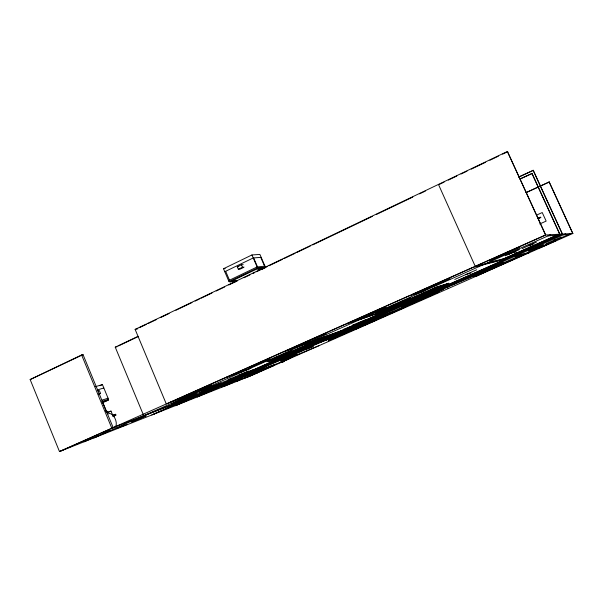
<?xml version="1.0" encoding="UTF-8"?>
<svg xmlns="http://www.w3.org/2000/svg" width="603" height="603" viewBox="0 0 603 603"><rect width="100%" height="100%" fill="white"/><g stroke="black" fill="none" stroke-linecap="round" stroke-linejoin="round"><path stroke-width="0.9" d="M538.306 218.128L538.08 218.588M538.803 218.052C538.577 217.819 537.838 219.145 538.245 218.173M540.017 217.804L539.579 217.593L539.934 217.917M540.378 217.593L539.941 217.306L540.394 217.698M540.394 217.593L540.032 217.336M538.532 217.947L539.022 218.324L538.592 218.218M539.203 217.743L539.564 218.075M540.017 217.645L539.27 217.675M107.869 412.181L106.038 410.718L107.387 412.12M106.806 411.487L106.648 410.945L105.653 410.854M107.485 412.316L107.191 411.352L105.789 411.231M538.027 218.535L538.208 218.595M107.236 412.889L107.206 411.841M107.387 412.362L107.613 411.909L107.04 411.751M289.033 351.956L291.468 351.134M536.391 242.18L522.062 248.64M113.515 416.221L115.866 415.007L112.799 416.289M499.073 256.546L490.201 260.767L519.5 247.418M530.037 245.165L529.057 245.805L533.316 243.914L530.037 245.165L529.931 244.441M538.291 218.595L538.547 218.693M113.741 415.188L114.231 414.992L114.57 415.708M115.226 414.54L115.588 414.314L112.512 415.595M113.047 415.565L113.613 416.108C113.138 414.555 115.03 414.977 112.49 415.746M454.775 279.453L476.656 269.812M330.331 339.911L339.738 334.869L382.747 315.829L438.283 292.184L328.153 340.906L337.899 335.675L268.591 361.717L326.208 336.173M365.757 319.62L352.295 325.236M114.231 415.708L113.696 415.927M475.677 276.4L526.766 253.433M477.041 275.827L483.018 272.782L476.295 274.885L421.165 298.425L359.983 319.545M114.284 415.022L114.826 414.751M283.161 360.36L296.246 353.931L283.35 360.375M223.494 268.734L251.948 254.948L259.901 254.428L265.388 267.152L257.549 267.958L229.004 281.624L223.494 268.734L225.19 268.576M234.107 381.737L221.633 386.938M224.761 271.712L253.237 257.948L261.167 257.36M243.567 267.468L240.243 269.066L238.336 269.262L237.265 266.767L241.434 264.755L243.19 264.596M238.336 269.262L242.504 267.25L244.064 267.099M113.025 415.55L113.613 415.346M228.582 280.636L257.119 266.956L264.966 266.172M229.72 281.284L229.977 281.88L257.074 268.908L264.054 268.169M258.355 269.858L262.704 268.87L262.448 268.275L259.539 268.569L258.099 269.255L258.566 269.835M232.69 282.762L232.268 281.774L233.866 281.013L237.544 280.531M260.647 269.074L262.569 268.674M235.215 281.382L236.798 280.629M252.371 375.164L59.471 451.534L30.15 379.551L81.609 354.956L83.041 354.624L113.183 427.678L60.941 450.954M296.246 353.931L166.292 403.95L135.125 329.381L507.394 151.466L545.745 234.989L475.669 266.209L501.628 259.72M83.041 354.624L30.15 379.551M139.474 327.663L146.25 324.429M147.946 323.615L156.426 319.567M160.662 317.54L169.134 313.492M175.918 310.251L192.018 302.555M195.131 301.07L199.344 299.058M201.033 298.251L211.985 293.013M216.198 291L224.625 286.975M228.839 284.963L237.273 280.938M244.011 277.719L249.913 274.9M253.117 273.363L254.798 272.564M256.479 271.757L267.4 266.541M269.081 265.735L282.528 259.313M284.209 258.506L295.131 253.29M296.812 252.484L310.259 246.062M312.723 244.886L372.383 216.379M376.641 214.344L412.776 197.083M419.492 193.872L425.379 191.061M439.836 184.149L444.079 182.121M448.323 180.093L456.81 176.038M461.054 174.011L466.993 171.177M471.237 169.149L485.664 162.252M489.907 160.225L498.395 156.169M502.638 154.142L507.734 151.707M143.748 415.738L115.248 347.162L138.072 336.323M118.497 345.926L138.615 336.376M288.694 352.461L291.875 350.961L287.661 352.582M384.857 309.226L386.515 308.45M436.474 291.905L463.564 279.189L500.437 263.503M518.648 176.958L533.278 170.347L562.448 234.054L175.194 405.721M474.78 275.533L503.128 262.305L462.991 279.385M518.881 177.086L533.278 170.347M520.02 178.872L532.072 173.476L559.855 234.175M520.246 179.001L532.072 173.476M528.454 251.202L543.597 244.622M561.137 237.13L546.001 243.838M99.879 385.754L102.427 384.571L108.517 399.307L101.832 401.523M385.377 308.698L376.37 312.934L410.764 297.739M526.065 192.538L549.227 181.985L572.85 233.467L251.737 375.413M526.231 192.606L537.303 187.495M540.71 185.92L549.227 181.985M99.073 394.143L100.573 393.458L99.382 390.578L97.89 391.038M83.998 441.826L93.548 437.559L91.272 438.456M361.566 326.329L355.167 329.283L376.671 319.899M102.329 402.879L108.299 400.158L108.02 399.472M291.648 350.765L267.008 361.74M536.662 215.067L542.233 212.542L546.145 221.097L539.768 223.969M107.643 412.618L111.02 411.088L112.912 415.655M540.499 217.125L540.914 217.389M431.499 294.679L443.13 289.417L435.66 292.523M538.622 218.49L538.72 218.037M244.313 378.352L257.685 372.533L255.732 373.31M257.18 369.993L272.601 363.112M376.415 319.183L351.768 329.894M59.471 451.534L545.519 235.004L572.85 233.467M169.752 402.48L224.105 378.269L249.808 368.621M86.146 440.047L85.732 440.228L87.322 439.632M98.568 434.514L97.196 435.049M326.231 333.587L303.399 343.469M270.28 358.823L248.881 368.026M450.185 278.79L420.871 291.528M550.675 234.71L94.068 437.838L109.309 430.791L104.311 432.585M172.744 404.304L220.811 383.003M230.135 378.805L231.454 378.217M375.759 314.103L437.507 286.726M324.798 336.858L274.418 359.245L292.741 352.378M435.668 287.601L381.42 311.706L394.452 307.229M422.341 294.158L391.136 307.824M216.13 385.799L199.834 392.885M474.516 275.051L451.368 285.196M478.104 274.32L485.098 271.207M385.777 307.281L361.287 317.819M211.774 384.526L183.402 396.834M195.975 393.51L171.471 404.131M313.228 342.805L292.87 351.428M151.79 414.985L448.459 283.312M499.374 260.715L559.019 234.243M152.815 414.578L448.873 283.184L437.039 286.87M559.169 234.235L499.661 260.647L483.101 264.845M232.464 379.867L253.154 370.883M177.041 404.99L562.576 234.047M264.446 366.918L251.285 372.473M197.189 397.008L565.486 233.881M522.175 254.579L474.614 275.646L481.239 273.566M235.894 381.684L273.807 364.913M500.942 264.446L479.739 273.807M524.527 253.991L570.642 233.595M363.722 325.484L405.028 307.198M482.762 272.865L524.814 254.262L520.51 255.355M280.9 359.81L282.016 362.403L284.428 361.37L283.312 358.777M245.82 373.777L252.996 370.762M275.405 357.767L288.98 352.039M280.757 361.559L281.948 361.039M114.148 415.821L114.178 415.836M505.276 255.778L512.46 252.657L516.236 252.069M432.381 294.076L401.53 307.357M224.64 386.071L232.253 382.724L229.215 383.968M242.346 377.855L231.582 382.573L231.974 382.498M248.006 376.89L274.471 365.199L269.609 367.182M393.548 305.615L384.518 309.339M447.637 288.015L448.044 287.835M313.726 346.001L295.93 353.75M319.266 345.557L283.38 360.541M248.459 370.966L227.942 379.867L229.735 379.302M355.453 324.595L343.725 329.283M131.808 422.092L146.099 415.942L131.085 421.844M519.537 249.559L508.864 254.021L512.46 252.657M112.821 415.655L113.379 415.407M237.213 380.116L242.127 378.187M124.158 425.107L116.658 428.296L127.037 424.489M141.728 416.635L195.952 395.432M216.56 387.375L217.404 387.043M236.775 379.475L272.277 365.591M284.428 361.37L283.742 361.642L282.634 359.041M282.016 362.403L282.701 362.132L281.586 359.539M197.731 394.543L111.826 428.213L81.609 354.956M218.309 386.606L219.153 386.274M238.449 378.729L282.31 361.589M284.005 360.926L288.829 359.041M283.372 360.458L290.857 357.549M238.652 375.262L252.755 369.88M251.029 368.011L226.411 377.244L283.048 352.016L394.339 311.623M354.398 329.261L341.976 333.919L381.473 316.432L392.244 312.512M270.657 360.798L353.275 329.788M305.917 349.401L312.867 346.823M306.754 343.22L285.453 350.938L344.509 324.633L422.824 297.678M307.583 342.926L384.269 315.135M106.723 412.618L111.02 411.088M434.371 293.699L436.218 293.066M364.702 317.442L347.019 323.517L408.653 296.058L423.102 291.535M102.111 402.216L108.299 400.158M102.013 400.158L108.05 398.176M98.342 394.158L100.573 393.458M434.718 287.902L446.702 284.149M425.017 290.616L411.276 294.89L472.925 267.423L482.724 264.943M97.543 389.892L103.829 387.97M95.221 386.727L102.427 384.571M465.426 274.659L470.973 273.053M514.118 256.599L528.891 252.906M487.85 262.659L504.161 258.649M516.138 255.702L526.351 253.192M115.248 347.162L117.057 346.748M535.456 248.187L538.125 247.622M135.125 329.381L137.853 328.823M555.039 240.899L555.853 240.77L539.64 247.863L546.032 244.954M232.268 281.774L234.62 280.908L235.042 281.895L234.288 282L233.866 281.013M229.004 281.624L231.801 281.262M229.977 281.88L236.474 281.028M261.22 268.848L262.471 268.719M237.265 266.767L238.848 266.616M548.006 235.901L556.833 235.268M563.292 234.808L568.772 234.424M357.662 323.381L358.25 323.351M554.232 239.693L555.22 239.76M438.984 184.556L438.449 184.412L475.232 266.315M106.467 411.216L106.987 411.593M106.354 411.517L107.002 412.256M549.099 181.895L572.767 233.474M533.082 170.204L562.32 234.062M531.876 173.34L559.727 234.19M507.394 151.466L545.519 235.004M260.775 257.391L264.581 266.209M264.921 268.079L264.672 267.491L256.818 268.305L257.074 268.908M263.225 268.192L263.481 268.787M253.644 257.918L257.519 266.918M251.948 254.948L257.549 267.958M241.434 264.755L242.504 267.25M259.539 268.569L259.795 269.164M225.673 271.267L229.494 280.199M115.55 414.299L115.836 415.037M115.459 414.321L115.768 415.083M115.354 414.351L115.648 415.15M115.203 414.404L115.49 415.09M115.015 414.472L115.294 415.166M102.774 402.676L106.927 412.693M114.578 414.879L114.856 415.565M113.515 415.196L113.801 415.882M113.959 427.723A7.56 4.146 66.8 0 1 112.806 427.685M108.027 413.944A7.56 4.146 66.8 0 1 114.841 418.083A7.56 4.146 66.8 0 1 114.947 427.278M475.066 275.42L473.257 276.219L475.066 275.42"/></g></svg>
